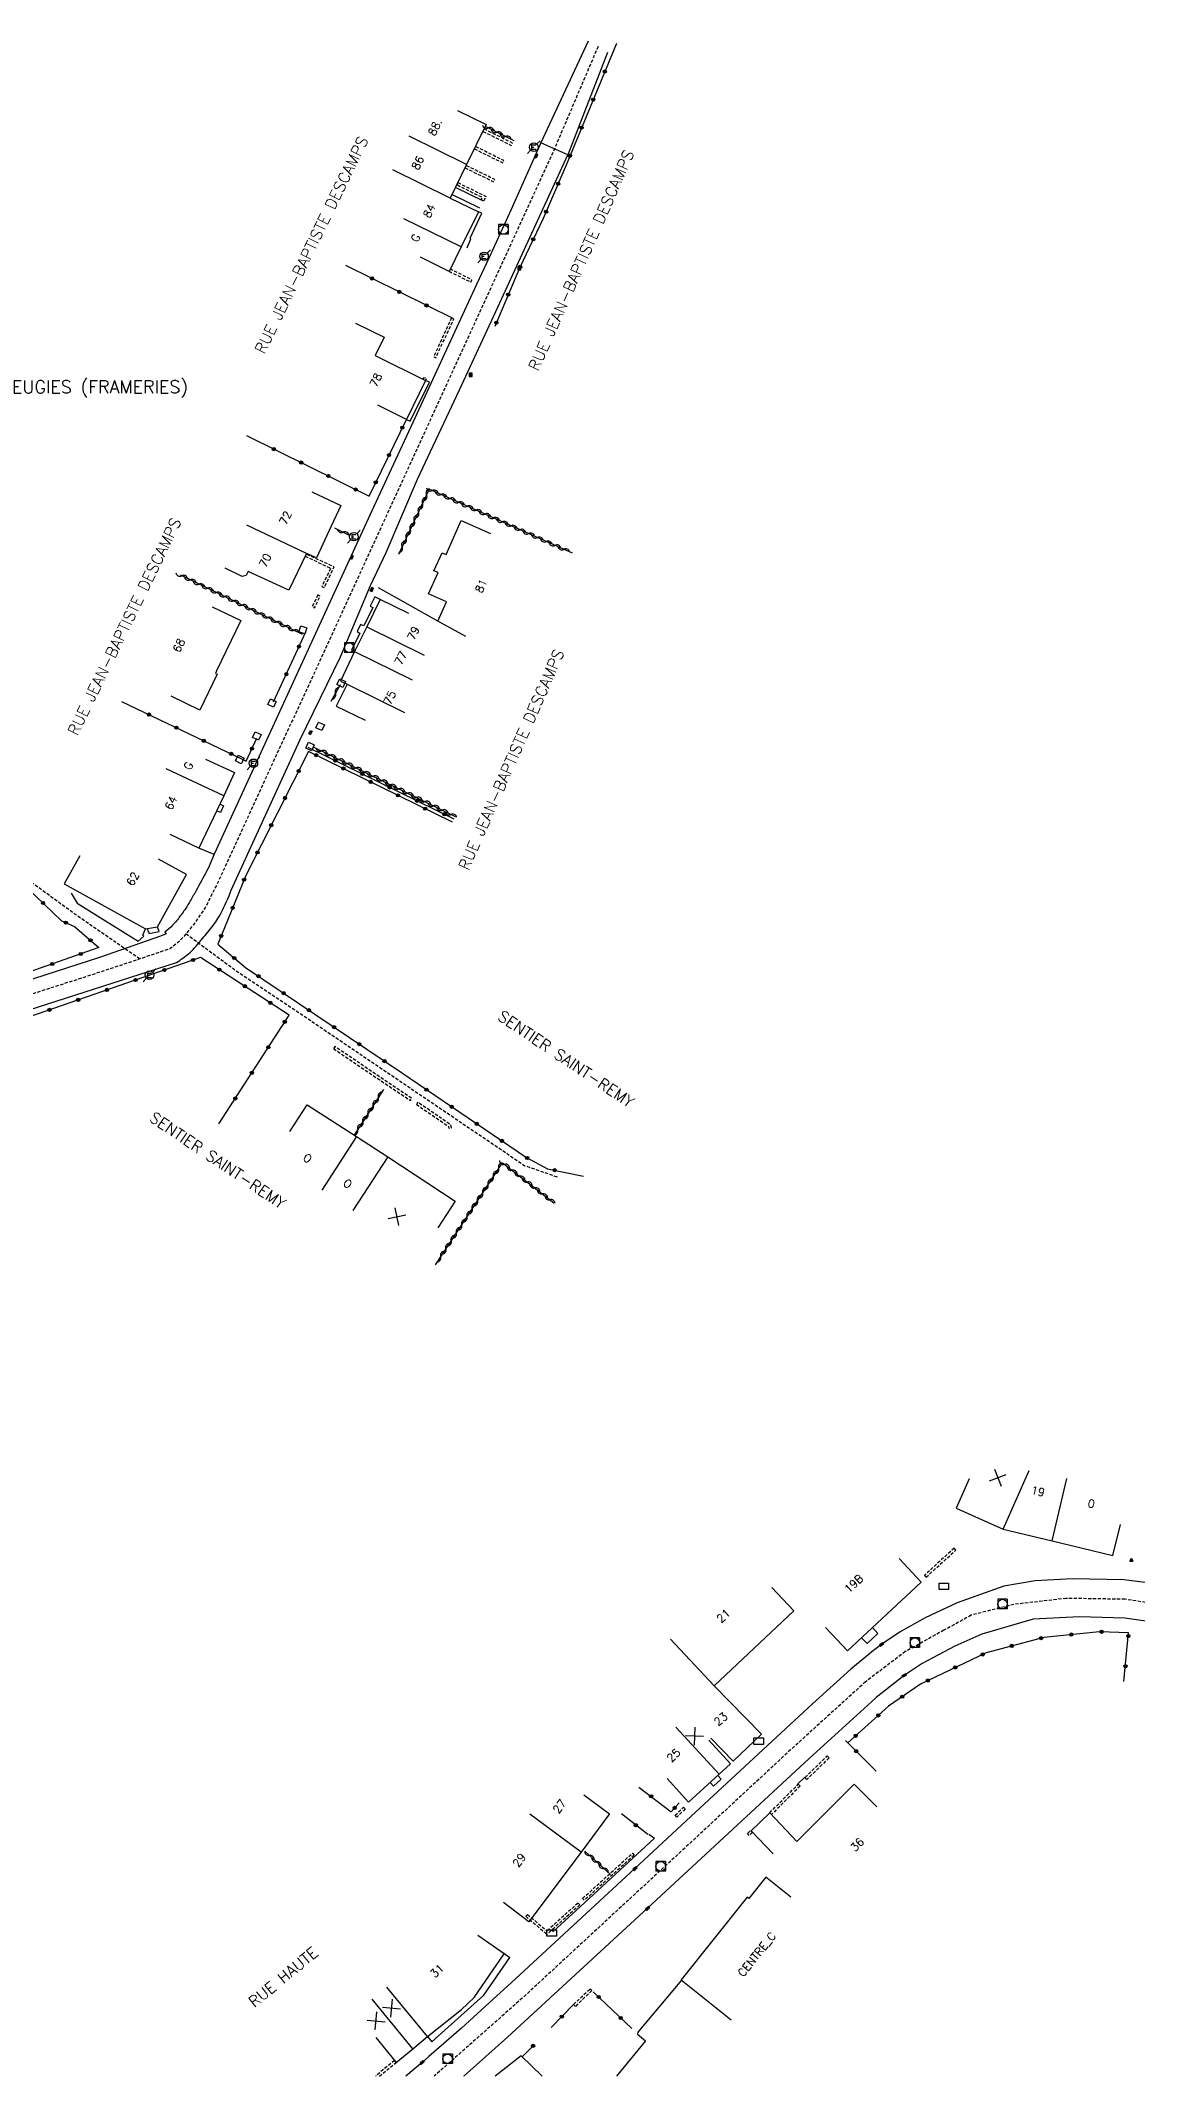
# Model space of a CAD drawing. Header units: millimetres. Extents: x 115000 to 115986, y 120000 to 121000.
# Drawn here: x 115440 to 115611.5, y 120000 to 120318 of the extents above; entities that cross this region are included whole.
import ezdxf
from ezdxf.enums import TextEntityAlignment as Align

# ---------------------------------------------------------------- set-up
doc = ezdxf.new("R2010")
doc.units = ezdxf.units.MM
doc.linetypes.add('DASHED', pattern=[0.75, 0.5, -0.25])
doc.layers.get('0').update_dxf_attribs({"linetype": 'CONTINUOUS'})
for name, color, linetype in [('W0001', 6, 'DASHED'), ('W0008', 7, 'CONTINUOUS'), ('W0100', 7, 'CONTINUOUS'), ('W0105', 7, 'CONTINUOUS'), ('W0112', 1, 'DASHED'), ('W0310', 3, 'CONTINUOUS'), ('W0322', 7, 'CONTINUOUS'), ('W0330', 7, 'CONTINUOUS'), ('W0400', 7, 'CONTINUOUS'), ('W0420', 7, 'CONTINUOUS'), ('W0471', 7, 'CONTINUOUS'), ('W0851', 7, 'CONTINUOUS'), ('W0980', 7, 'CONTINUOUS'), ('W0984', 7, 'CONTINUOUS'), ('W0989', 7, 'CONTINUOUS'), ('W0991', 7, 'CONTINUOUS'), ('W1102', 7, 'CONTINUOUS'), ('W1471', 7, 'CONTINUOUS')]:
    doc.layers.add(name, color=color, linetype=linetype)
doc.styles.get("Standard").update_dxf_attribs({"font": 'romans.shx', "width": 0.85})

# ---------------------------------------------------------------- blocks, each defined once
blk = doc.blocks.new('T471')
for p, q in [((-0.333334, 0.333334), (-0.333334, -0.333334)), ((-0.333334, 0.333334), (0.333334, 0.333334)), ((-0.333334, 0), (0, 0)), ((0.500001, 0.500001), (1.000002, 1.000002)), ((-0.500001, -0.500001), (-1.000002, -1.000002)), ((-0.333334, -0.333334), (0.333334, -0.333334))]:
    blk.add_line(p, q)
blk.add_ellipse((0, 0), major_axis=(0.471405, 0.471405), ratio=1, start_param=5.4977871438, end_param=11.780972451)
blk = doc.blocks.new('t112o')
at = {"color": 0, "linetype": 'Continuous'}
for p, q in [((-0.5, 0.5), (0.5, 0.5)), ((-0.5, -0.5), (-0.5, 0.5)), ((0.5, 0.5), (0.5, -0.5)), ((0.5, -0.5), (-0.5, -0.5))]:
    blk.add_line(p, q, dxfattribs=at)
blk = doc.blocks.new('T400')
for p, q in [((-0.15, 0.3), (0.15, 0.3)), ((-0.15, -0.25), (-0.15, 0.3)), ((-0.15, 0.15), (0.15, 0.15)), ((-0.15, 0), (0.15, 0)), ((0.15, 0.3), (0.15, -0.25)), ((-0.15, -0.15), (0.15, -0.15)), ((-0.15, -0.25), (-0.15, -0.3)), ((-0.15, -0.3), (0.15, -0.3)), ((0.15, -0.3), (0.15, -0.25))]:
    blk.add_line(p, q)
blk = doc.blocks.new('T420')
for p, q in [((0.75, 0.75), (-0.75, 0.75)), ((-0.75, 0.75), (-0.75, -0.75)), ((0.75, 0.75), (0.75, -0.75)), ((0.75, -0.75), (-0.75, -0.75))]:
    blk.add_line(p, q)
blk.add_ellipse((0, 0), major_axis=(-0.53, 0.53), ratio=1, start_param=3.926991, end_param=10.210176)
blk = doc.blocks.new('t330o')
at = {"color": 0, "linetype": 'Continuous'}
for p, q in [((0.25, -0.25), (-0.25, 0.25)), ((-0.25, -0.25), (0.25, 0.25)), ((-0.25, 0.25), (-0.25, -0.25)), ((0.25, 0.25), (-0.25, 0.25)), ((0.25, -0.25), (0.25, 0.25)), ((-0.25, -0.25), (0.25, -0.25)), ((-0.25, -0.25), (-0.25, -0.25))]:
    blk.add_line(p, q, dxfattribs=at)
blk = doc.blocks.new('t991o')
at = {"color": 0, "linetype": 'Continuous'}
for p, q in [((-1, 1), (1, -1)), ((-1, -1), (1, 1))]:
    blk.add_line(p, q, dxfattribs=at)
blk = doc.blocks.new('t322o')
at = {"color": 0, "linetype": 'Continuous'}
for radius in [0.25, 0.15]:
    blk.add_circle((0, 0), radius, dxfattribs=at)
blk = doc.blocks.new('t310o')
at = {"color": 0, "linetype": 'Continuous'}
for centre, start, end in [((-0.5, 0.38), 216.8699, 323.1304), ((0.5, -0.37), 36.8699, 143.1303)]:
    blk.add_arc(centre, 0.625, start, end, dxfattribs=at)
blk = doc.blocks.new('T851')
for p, q in [((-0.25, -0.15), (0, 0.32)), ((0, 0.32), (0.25, -0.15)), ((-0.25, -0.15), (0.25, -0.15))]:
    blk.add_line(p, q)
for major_axis in [(-0.106, 0.106), (-0.0354, 0.0354), (-0.0236, 0.0236)]:
    blk.add_ellipse((0, 0), major_axis=major_axis, ratio=1, start_param=3.926991, end_param=10.210176)
blk = doc.blocks.new('T1471')
at = {"color": 0, "linetype": 'Continuous', "flags": 128}
blk.add_lwpolyline([(-0.75, -0.5), (-0.75, 0.5), (0.75, 0.5), (0.75, -0.5), (-0.75, -0.5)], dxfattribs=at)

msp = doc.modelspace()

# ---------------------------------------------------------------- linework, layer by layer
at = {"layer": 'W0001', "flags": 128}
for points in [[(115527.16, 120317.1), (115520.33, 120301.11), (115507.72, 120273.6), (115491.04, 120237.22), (115470.23, 120191.94), (115467.6, 120186.24), (115465.73, 120182.54), (115463.9, 120179.89), (115462.37, 120178.04), (115461.34, 120176.99), (115460.24, 120176.16), (115458.04, 120175.41), (115455.93, 120174.7), (115452.32, 120173.49), (115446.56, 120171.6), (115438.93, 120169.16), (115433.55, 120167.37), (115427.11, 120164.88), (115420.54, 120162.04), (115414.81, 120159.27), (115408.48, 120155.8), (115403.74, 120152.82), (115395.73, 120147.53), (115386.1, 120141.35), (115371.16, 120131.6), (115364.63, 120127.23), (115355.49, 120120.96)], [(115455.5, 120174.56), (115445.52, 120181.45), (115438.87, 120186.3), (115428.68, 120193.18), (115394.4, 120214.81)], [(115462.75, 120178.5), (115471.11, 120172.34), (115479.59, 120166.72), (115498.46, 120153.95), (115515.73, 120142.26), (115520.91, 120140.48)]]:
    msp.add_lwpolyline(points, dxfattribs=at)
at = {"layer": 'W0001'}
msp.add_lwpolyline([(115709.29, 120033.69), (115707.2, 120033.89), (115701.43, 120035.33), (115695.54, 120037.65), (115688.5, 120041.57), (115674.79, 120049.49), (115662.12, 120056.78), (115652.34, 120061.95), (115643.71, 120065.74), (115636.25, 120068.54), (115629.37, 120070.71), (115619.43, 120073.04), (115609.53, 120074.52), (115600.35, 120074.66), (115592.15, 120073.72), (115585.49, 120072.03), (115581.22, 120069.68), (115575.18, 120066.34), (115568.98, 120061.63), (115557.27, 120051.01), (115540.72, 120035.66), (115515.32, 120012.21), (115501.53, 120000)], dxfattribs=at)
at = {"layer": 'W0008', "flags": 128}
for points in [[(115518.24, 120302.03), (115525.69, 120318.01)], [(115528.63, 120316.19), (115522.42, 120300.16)], [(115509.24, 120292.93), (115504.85, 120295.08)], [(115508.69, 120291.85), (115504.32, 120293.99)], [(115506.72, 120285.68), (115507.29, 120287.06), (115507.15, 120287.18), (115509.01, 120291.06), (115508.45, 120291.3)], [(115497.19, 120258.86), (115497.8, 120258.58), (115500.8, 120264.66), (115500.19, 120264.95)], [(115502.13, 120227.35), (115492.84, 120232.55)], [(115493.1, 120230.72), (115492.26, 120231.14), (115491.52, 120229.69), (115491.97, 120229.49), (115490.55, 120226.58), (115490.04, 120226.82), (115489.52, 120225.7), (115489.92, 120225.43), (115488.61, 120222.78), (115489.11, 120222.58)], [(115468.06, 120198.73), (115468.61, 120198.47), (115468.13, 120197.45), (115467.57, 120197.72)], [(115467.16, 120190.87), (115464.77, 120191.85)], [(115444.78, 120184.86), (115445.75, 120183.29), (115455.26, 120177.34), (115456.15, 120178.1), (115455.98, 120178.26), (115456.42, 120179.27)], [(115456.72, 120179.31), (115456.78, 120178.84), (115456.86, 120178.86), (115456.92, 120178.53), (115458.57, 120178.86), (115458.28, 120179.58)]]:
    msp.add_lwpolyline(points, dxfattribs=at)
msp.add_lwpolyline([(115436.75, 120166.16), (115461.28, 120174.02, 0.023338), (115463.14, 120175.37, 0.040983), (115464.08, 120176.27, 0.009984), (115465.13, 120177.48, 0.006036), (115466.79, 120179.54, 0.046122), (115468.24, 120181.77, 0.031606), (115469.82, 120185.32), (115480.57, 120208.86), (115486.9, 120221.78), (115491.61, 120232.88), (115494.05, 120238.08), (115498.94, 120249.49), (115505.49, 120263.49), (115511.51, 120276.38), (115522.42, 120300.16), (115518.23, 120302.06), (115513.56, 120291.64), (115510.12, 120284.15), (115508.18, 120279.94), (115498.22, 120258.35), (115491.81, 120244.56), (115467.14, 120190.93), (115466.47, 120189.34, -0.020469), (115465.98, 120188.31, -0.006696), (115464.34, 120185.25, -0.006056), (115463.42, 120183.65, -0.007622), (115462.66, 120182.4, -0.018166), (115462.43, 120182.06, -0.003775), (115461.25, 120180.49, -0.038688), (115460.65, 120179.82, -0.02175), (115459.45, 120178.76), (115459.63, 120178.47), (115458.75, 120178.12), (115449.4, 120174.82), (115433.76, 120169.79, 0.007841)], format="xyb", dxfattribs=at)
at = {"layer": 'W0008'}
for points in [[(115609.36, 120077.54), (115601.31, 120077.7), (115595.49, 120077.41), (115590.57, 120076.58), (115583.32, 120073.96)], [(115613.93, 120076.99), (115609.36, 120077.54)], [(115583.32, 120073.96), (115578.29, 120071.63), (115574.37, 120069.43), (115571.82, 120067.71), (115571.49, 120067.48), (115570.22, 120066.5), (115566.69, 120063.58), (115560.66, 120058.17), (115541.67, 120040.57), (115532.93, 120032.45), (115513.57, 120014.6), (115510.76, 120012.04), (115505.81, 120007.53), (115500.73, 120003.1), (115499.66, 120002.17), (115498.4, 120001.09), (115497.12, 120000)], [(115615.78, 120070.68), (115609.49, 120071.55), (115602.42, 120071.79), (115595.19, 120071.4), (115587.17, 120069.09), (115582.93, 120067.2), (115577.84, 120064.48), (115575.03, 120062.63), (115570.66, 120059.17), (115569.91, 120058.52)], [(115569.91, 120058.52), (115560.16, 120049.66), (115534.91, 120026.24), (115513.01, 120006.09), (115506.24, 120000.09), (115506.13, 120000)]]:
    msp.add_lwpolyline(points, dxfattribs=at)
at = {"layer": 'W0100'}
for p, q in [((115553.38, 120031.12), (115550.71, 120027.78)), ((115557.29, 120028), (115553.38, 120031.12)), ((115550.71, 120027.78), (115550.47, 120027.97))]:
    msp.add_line(p, q, dxfattribs=at)
at = {"layer": 'W0100', "flags": 128}
for points in [[(115505.21, 120307.13), (115509.69, 120304.92), (115506.61, 120298.68), (115504.05, 120293.44), (115508.45, 120291.3), (115505.76, 120285.81), (115503.86, 120281.96), (115499.38, 120284.18)], [(115489.24, 120273.91), (115493.73, 120271.7), (115492.31, 120268.84), (115500.19, 120264.95), (115497.19, 120258.86), (115492.71, 120261.08)], [(115482.43, 120247.52), (115486.96, 120245.39), (115485.46, 120242.19), (115483.12, 120237.23), (115481.58, 120237.92), (115478.82, 120232.18), (115472.45, 120235.08), (115472.13, 120234.49), (115471.55, 120234.3), (115468.86, 120235.6)], [(115506.49, 120224.91), (115502.13, 120227.35), (115503.47, 120230.37), (115500.67, 120231.62), (115502.14, 120234.91), (115501.5, 120235.19), (115502.78, 120238.03), (115503.4, 120237.75), (115505.77, 120243.06), (115510.34, 120241.02)], [(115466.85, 120229.59), (115471.34, 120227.41), (115467.53, 120219.56), (115467.34, 120219.16), (115467.62, 120219.03), (115464.9, 120213.42), (115460.4, 120215.6)], [(115497.59, 120228.52), (115493.1, 120230.72), (115490.99, 120226.42), (115489.11, 120222.58), (115486.89, 120217.97), (115487.92, 120217.49), (115486.24, 120214.05), (115490.73, 120211.85)], [(115465.8, 120205.76), (115470.35, 120203.68), (115468.68, 120200.04), (115464.77, 120191.85), (115460.26, 120194.01)], [(115446.13, 120190.65), (115443.69, 120186.28), (115456.42, 120179.27), (115458.28, 120179.58), (115462.81, 120187.73), (115458.45, 120190.16)], [(115478.98, 120147.58), (115481.69, 120151.78), (115489.39, 120146.81), (115494.3, 120143.63), (115504.83, 120136.7), (115502.09, 120132.53)]]:
    msp.add_lwpolyline(points, dxfattribs=at)
at = {"layer": 'W0100'}
for points in [[(115585.17, 120093.32), (115583.15, 120088.74), (115590.48, 120085.5), (115598.14, 120083.66), (115607.65, 120081.35), (115608.83, 120086.21)], [(115562.74, 120070.12), (115566.16, 120066.47), (115577.65, 120077.22), (115574.24, 120080.87)], [(115554.34, 120076.34), (115557.77, 120072.7), (115545.32, 120060.99), (115552.7, 120053.45), (115548.26, 120049.21), (115544.81, 120052.83)], [(115544.47, 120052.49), (115547.85, 120048.81), (115546.08, 120047.18), (115541.31, 120042.82), (115537.94, 120046.51)], [(115524.95, 120043.98), (115528.97, 120041), (115524.52, 120035), (115516.36, 120024.13), (115512.36, 120027.14)], [(115554.54, 120034.74), (115551.07, 120038.34), (115553.99, 120041.16), (115558.25, 120036.69), (115567.19, 120045.62), (115570.72, 120042.08)], [(115550.47, 120027.97), (115540.16, 120015.09), (115540.21, 120015.04), (115533.38, 120006.88), (115533.33, 120006.57), (115534.58, 120005.55), (115530.05, 120000)], [(115492.43, 120006.04), (115495.61, 120002.18), (115498.2, 120004.3), (115500.5, 120006.21), (115505.79, 120010.43), (115507.78, 120012.31), (115512.48, 120019.15), (115508.35, 120021.98)], [(115518.41, 120000), (115515.15, 120003.21), (115511.09, 120000)]]:
    msp.add_lwpolyline(points, dxfattribs=at)
at = {"layer": 'W0105'}
for p, q in [((115570.04, 120070.1), (115570.92, 120069.16)), ((115568.35, 120068.52), (115569.22, 120067.59)), ((115569.22, 120067.59), (115570.92, 120069.16)), ((115545.89, 120047), (115546.43, 120046.41)), ((115544.69, 120045.91), (115545.22, 120045.33)), ((115546.43, 120046.41), (115545.22, 120045.33)), ((115558.37, 120045.69), (115559.46, 120046.75)), ((115535.09, 120037.81), (115535.97, 120037.22)), ((115519.92, 120022.84), (115520.14, 120022.6)), ((115512.49, 120019.18), (115513.37, 120018.57)), ((115500.51, 120006.22), (115501.19, 120005.38))]:
    msp.add_line(p, q, dxfattribs=at)
for points in [[(115535.97, 120037.22), (115524.4, 120026.51), (115520.14, 120022.6)], [(115501.19, 120005.38), (115509.3, 120012.69), (115513.37, 120018.57)]]:
    msp.add_lwpolyline(points, dxfattribs=at)
at = {"layer": 'W0112'}
for p, q in [((115578.44, 120077.96), (115583.11, 120082.22)), ((115583.11, 120082.22), (115582.84, 120082.51)), ((115559.52, 120046.67), (115563, 120050.05)), ((115563, 120050.05), (115563.28, 120049.76)), ((115553.99, 120041.16), (115558.46, 120045.63)), ((115558.46, 120045.63), (115558.74, 120045.35)), ((115539.48, 120040.49), (115539.2, 120040.78)), ((115540.8, 120041.77), (115539.48, 120040.49)), ((115550.52, 120037.92), (115551, 120038.39)), ((115551, 120038.39), (115551.28, 120038.11)), ((115532.79, 120034.55), (115525.01, 120027.49)), ((115516.14, 120025.3), (115515.88, 120025)), ((115515.88, 120025), (115519.17, 120022.17)), ((115516.14, 120025.3), (115519.17, 120022.7)), ((115524.03, 120027.07), (115519.17, 120022.7)), ((115524.3, 120026.77), (115519.17, 120022.17)), ((115524.03, 120027.07), (115524.3, 120026.77)), ((115525.01, 120027.49), (115524.74, 120027.78)), ((115523.33, 120011.21), (115525.91, 120013.68)), ((115525.91, 120013.68), (115526.19, 120013.39)), ((115495.6, 120002.17), (115495.34, 120002.48)), ((115492.98, 120000), (115495.6, 120002.17))]:
    msp.add_line(p, q, dxfattribs=at)
at = {"layer": 'W0112', "flags": 128}
for points in [[(115507.82, 120301.12), (115512.26, 120298.92), (115512.44, 120299.28), (115507.99, 120301.48)], [(115509.17, 120303.85), (115513.6, 120301.66), (115513.77, 120302.02), (115509.34, 120304.21)], [(115506.36, 120298.16), (115510.82, 120295.98), (115511, 120296.33), (115506.54, 120298.52)], [(115505.23, 120295.85), (115509.66, 120293.68), (115509.24, 120292.93), (115508.89, 120293.13), (115509.1, 120293.5), (115505.05, 120295.49)], [(115503.87, 120281.99), (115507.27, 120280.31), (115507.45, 120280.67), (115504.05, 120282.35)], [(115499.84, 120265.12), (115499.97, 120265.41), (115500.33, 120265.25), (115500.19, 120264.95)], [(115481.36, 120237.46), (115485.37, 120235.62), (115484, 120232.75), (115484.36, 120232.58), (115485.91, 120235.82), (115481.53, 120237.82)]]:
    msp.add_lwpolyline(points, dxfattribs=at)
for points in [[(115504.24, 120274.72), (115501.44, 120268.65), (115501.8, 120268.48), (115504.61, 120274.56)], [(115483.36, 120231.42), (115482.47, 120229.59), (115482.83, 120229.41), (115483.72, 120231.24)], [(115485.8, 120160.55), (115493.03, 120155.65), (115497.83, 120152.43), (115498.05, 120152.76), (115493.25, 120155.98), (115486.03, 120160.88)], [(115498.76, 120151.84), (115503.79, 120148.4), (115503.85, 120148.1), (115504.24, 120148.18), (115504.14, 120148.64), (115498.98, 120152.17)]]:
    msp.add_lwpolyline(points, close=True, dxfattribs=at)
at = {"layer": 'W0112'}
for points in [[(115582.84, 120082.51), (115578.17, 120078.26), (115578.44, 120077.96)], [(115563.28, 120049.76), (115559.8, 120046.38), (115559.52, 120046.67)], [(115558.74, 120045.35), (115554.27, 120040.88), (115553.99, 120041.16)], [(115539.2, 120040.78), (115540.52, 120042.06), (115540.8, 120041.77)], [(115551.28, 120038.11), (115550.8, 120037.64), (115550.52, 120037.92)], [(115524.74, 120027.78), (115532.52, 120034.85), (115532.79, 120034.55)], [(115526.19, 120013.39), (115523.61, 120010.92), (115523.33, 120011.21)], [(115495.34, 120002.48), (115492.35, 120000)]]:
    msp.add_lwpolyline(points, dxfattribs=at)
at = {"layer": 'W0310'}
msp.add_line((115525.07, 120035.18), (115529.08, 120031.5), dxfattribs=at)
at = {"layer": 'W0310', "flags": 128}
for points in [[(115514.04, 120302.39), (115509.54, 120304.61)], [(115523.17, 120237.95), (115500.76, 120247.95), (115495.94, 120237.75)], [(115485.94, 120241.91), (115488.34, 120240.72)], [(115480.96, 120225.27), (115461.96, 120234.5)], [(115486.83, 120217.37), (115485.39, 120214.78)], [(115482.61, 120207.72), (115504.8, 120196.83)], [(115493.63, 120154.18), (115489.03, 120147.05)], [(115501.73, 120126.78), (115512.2, 120142.72), (115520.27, 120136.46)]]:
    msp.add_lwpolyline(points, dxfattribs=at)
at = {"layer": 'W0322'}
for p, q in [((115565.82, 120052.47), (115570.65, 120047.69)), ((115534.93, 120037.75), (115530.83, 120040.98)), ((115532.43, 120007.47), (115526.38, 120013.22)), ((115519.83, 120007.63), (115523.34, 120011.2)), ((115515.33, 120003.07), (115517.11, 120004.87))]:
    msp.add_line(p, q, dxfattribs=at)
at = {"layer": 'W0322', "flags": 128}
for points in [[(115530.04, 120317.59), (115522.15, 120298.58), (115518.58, 120290.22), (115514.86, 120282.46), (115511, 120273.35)], [(115504.61, 120274.56), (115487.74, 120282.89)], [(115472.22, 120256.32), (115491.36, 120246.86), (115497.19, 120258.86)], [(115476.43, 120214.74), (115481.46, 120225.66)], [(115392.81, 120214.14), (115417.68, 120198.32), (115437.95, 120185.6), (115443.3, 120180.54), (115445.29, 120179.61), (115449.13, 120176.34), (115434.65, 120171.24), (115420.14, 120165.69)], [(115452.67, 120214.79), (115471.42, 120205.84), (115472.15, 120205.47), (115473.83, 120209.07)], [(115504.41, 120195.94), (115481.9, 120206.99), (115472.09, 120187.58), (115467.71, 120176.87), (115472.04, 120173.24), (115496.43, 120156.81)], [(115481.81, 120207.64), (115504.63, 120196.44)], [(115467.89, 120148.78), (115478.86, 120165.79), (115465.02, 120174.81), (115434.39, 120164.16), (115422.61, 120159.13), (115415.38, 120155.56), (115406.26, 120138.03)], [(115496.41, 120156.8), (115515.97, 120143.52), (115519.27, 120141.79), (115524.88, 120140.63)]]:
    msp.add_lwpolyline(points, dxfattribs=at)
at = {"layer": 'W0322'}
for points in [[(115609.38, 120061.69), (115610.1, 120069.29), (115605.56, 120069.46), (115596.86, 120068.57), (115587.84, 120066.18), (115577.55, 120061.28), (115572.58, 120057.84), (115566.2, 120052.08)], [(115533.56, 120045.18), (115538.59, 120041.34), (115539.86, 120042.73)]]:
    msp.add_lwpolyline(points, dxfattribs=at)
at = {"layer": 'W1102'}
for p, q in [((115590.48, 120085.5), (115594.53, 120094.64)), ((115598.14, 120083.66), (115600.47, 120093.38)), ((115545.32, 120060.99), (115538.47, 120068.27)), ((115546.08, 120047.18), (115539.32, 120054.54)), ((115524.52, 120035), (115516.49, 120040.96)), ((115498.2, 120004.3), (115491.85, 120012.03)), ((115500.5, 120006.21), (115494.12, 120013.91)), ((115540.16, 120015.09), (115547.97, 120008.84))]:
    msp.add_line(p, q, dxfattribs=at)
at = {"layer": 'W1102', "flags": 128}
for points in [[(115506.61, 120298.68), (115497.64, 120303.09)], [(115504.05, 120293.44), (115495.07, 120297.85)], [(115505.76, 120285.81), (115496.78, 120290.21)], [(115481.58, 120237.92), (115472.25, 120242.32)], [(115490.99, 120226.42), (115499.96, 120222.02)], [(115489.11, 120222.58), (115498.08, 120218.18)], [(115487.92, 120217.49), (115496.9, 120213.08)], [(115468.68, 120200.04), (115459.62, 120204.27)], [(115489.39, 120146.81), (115483.96, 120138.42)], [(115494.3, 120143.63), (115488.83, 120135.26)]]:
    msp.add_lwpolyline(points, dxfattribs=at)

# ---------------------------------------------------------------- block references
at = {"layer": 'W0112'}
for p, rotation in [((115481.01, 120225.96), 71.47600034415281), ((115487.01, 120217.65), 244.0242199623011), ((115476.18, 120214.55), 65.67701936407377), ((115473.81, 120209.38), 65.43581621640857), ((115483.71, 120210.91), 245.4890339473015), ((115471.14, 120205.73), 63.20353969426287), ((115482.14, 120207.76), 245.5361424101836)]:
    msp.add_blockref('t112o', p, dxfattribs=dict(at, rotation=rotation))
at = {"layer": 'W0310'}
for p, rotation in [((115510, 120304.39), 153.7312595668504), ((115511.35, 120303.72), 153.7312595668504), ((115512.69, 120303.06), 153.7312595668504), ((115500.35, 120247.09), 244.7424915517676), ((115501.25, 120247.74), 155.9383997498566), ((115502.62, 120247.12), 155.9383997498566), ((115499.07, 120244.37), 244.7424915517676), ((115499.71, 120245.73), 244.7424915517676), ((115503.99, 120246.51), 155.9383997498566), ((115505.36, 120245.9), 155.9383997498566), ((115506.73, 120245.29), 155.9383997498566), ((115508.1, 120244.68), 155.9383997498566), ((115509.47, 120244.07), 155.9383997498566), ((115510.84, 120243.45), 155.9383997498566), ((115487.29, 120241.24), 333.7936689971377), ((115497.15, 120240.3), 244.7424915517676), ((115497.79, 120241.66), 244.7424915517676), ((115498.43, 120243.02), 244.7424915517676), ((115512.21, 120242.84), 155.9383997498566), ((115513.58, 120242.23), 155.9383997498566), ((115514.95, 120241.62), 155.9383997498566), ((115516.32, 120241.01), 155.9383997498566), ((115517.69, 120240.4), 155.9383997498566), ((115496.51, 120238.95), 244.7424915517676), ((115519.06, 120239.78), 155.9383997498566), ((115520.43, 120239.17), 155.9383997498566), ((115521.8, 120238.56), 155.9383997498566), ((115462.07, 120234.44), 154.0866999592526), ((115463.42, 120233.79), 154.0866999592526), ((115464.77, 120233.13), 154.0866999592526), ((115466.12, 120232.48), 154.0866999592526), ((115467.47, 120231.82), 154.0866999592526), ((115468.82, 120231.17), 154.0866999592526), ((115470.17, 120230.51), 154.0866999592526), ((115471.52, 120229.86), 154.0866999592526), ((115472.86, 120229.2), 154.0866999592526), ((115474.21, 120228.55), 154.0866999592526), ((115475.56, 120227.89), 154.0866999592526), ((115476.91, 120227.23), 154.0866999592526), ((115478.26, 120226.58), 154.0866999592526), ((115479.61, 120225.92), 154.0866999592526), ((115486.1, 120216.06), 240.8592899578793), ((115483.95, 120207.06), 333.8596632709785), ((115485.3, 120206.4), 333.8596632709785), ((115486.65, 120205.74), 333.8596632709785), ((115487.99, 120205.07), 333.8596632709785), ((115489.34, 120204.41), 333.8596632709785), ((115490.69, 120203.75), 333.8596632709785), ((115492.03, 120203.09), 333.8596632709785), ((115493.38, 120202.43), 333.8596632709785), ((115494.73, 120201.77), 333.8596632709785), ((115496.07, 120201.11), 333.8596632709785), ((115497.42, 120200.45), 333.8596632709785), ((115498.77, 120199.79), 333.8596632709785), ((115500.11, 120199.13), 333.8596632709785), ((115501.46, 120198.47), 333.8596632709785), ((115502.81, 120197.81), 333.8596632709785), ((115504.15, 120197.14), 333.8596632709785), ((115492, 120151.66), 237.1946613007683), ((115492.81, 120152.92), 237.1946613007683), ((115489.56, 120147.88), 237.1946613007683), ((115490.38, 120149.14), 237.1946613007683), ((115491.19, 120150.4), 237.1946613007683), ((115511.61, 120141.83), 56.6950357738127), ((115512.54, 120142.46), 322.1692017416397), ((115513.72, 120141.54), 322.1692017416397), ((115509.96, 120139.32), 56.6950357738127), ((115510.79, 120140.57), 56.6950357738127), ((115514.91, 120140.62), 322.1692017416397), ((115516.09, 120139.7), 322.1692017416397), ((115517.28, 120138.78), 322.1692017416397), ((115507.49, 120135.56), 56.6950357738127), ((115508.32, 120136.81), 56.6950357738127), ((115509.14, 120138.06), 56.6950357738127), ((115518.46, 120137.86), 322.1692017416397), ((115519.65, 120136.94), 322.1692017416397), ((115505.02, 120131.8), 56.6950357738127), ((115505.85, 120133.05), 56.6950357738127), ((115506.67, 120134.3), 56.6950357738127), ((115503.37, 120129.29), 56.6950357738127), ((115504.2, 120130.54), 56.6950357738127), ((115502.55, 120128.04), 56.6950357738127), ((115525.81, 120034.51), 317.4637064064023), ((115526.91, 120033.49), 317.4637064064023), ((115528.02, 120032.48), 317.4637064064023)]:
    msp.add_blockref('t310o', p, dxfattribs=dict(at, rotation=rotation))
at = {"layer": 'W0322'}
for p, rotation in [((115528.22, 120313.2), 247.4497433413739), ((115526.4, 120308.81), 247.4497433413739), ((115524.58, 120304.43), 247.4497433413739), ((115522.76, 120300.04), 247.4497433413739), ((115520.91, 120295.67), 246.8407673597262), ((115519.04, 120291.3), 246.8407673597262), ((115517.03, 120286.99), 244.4173225264488), ((115514.98, 120282.71), 244.4173225264488), ((115491.83, 120280.87), 153.7010082665013), ((115496.09, 120278.77), 153.7010082665013), ((115500.35, 120276.66), 153.7010082665013), ((115513.12, 120278.34), 247.038926192812), ((115511.26, 120273.97), 247.038926192812), ((115496.56, 120257.57), 64.08628484198512), ((115476.48, 120254.21), 333.7004280284152), ((115494.48, 120253.3), 64.08628484198512), ((115480.74, 120252.11), 333.7004280284152), ((115485, 120250), 333.7004280284152), ((115489.26, 120247.9), 333.7004280284152), ((115492.41, 120249.03), 64.08628484198512), ((115480.41, 120223.37), 65.2806200640778), ((115478.42, 120219.05), 65.2806200640778), ((115456.95, 120212.74), 334.4802668033688), ((115461.24, 120210.7), 334.4802668033688), ((115465.53, 120208.65), 334.4802668033688), ((115469.81, 120206.6), 334.4802668033688), ((115473.06, 120207.42), 65.02332162334478), ((115483.09, 120206.4), 153.8596632709752), ((115480.36, 120203.92), 243.1750020680226), ((115486.08, 120205.54), 333.8596632709199), ((115487.35, 120204.31), 153.8596632709752), ((115490.34, 120203.45), 333.8596632709199), ((115478.21, 120199.69), 243.1750020680226), ((115491.62, 120202.22), 153.8596632709752), ((115494.6, 120201.36), 333.8596632709199), ((115495.88, 120200.13), 153.8596632709752), ((115498.87, 120199.27), 333.8596632709199), ((115500.14, 120198.03), 153.8596632709752), ((115503.13, 120197.17), 333.8596632709199), ((115476.07, 120195.45), 243.1750020680226), ((115473.92, 120191.21), 243.1750020680226), ((115471.83, 120186.95), 247.7605483988017), ((115440.39, 120183.29), 316.6581169169341), ((115443.97, 120180.23), 334.8337906749123), ((115470.03, 120182.55), 247.7605483988017), ((115447.8, 120177.47), 319.6095660000464), ((115468.24, 120178.15), 247.7605483988017), ((115446.3, 120175.34), 199.3794651810167), ((115463.85, 120174.4), 199.161866388358), ((115470.28, 120174.71), 320.0396269346759), ((115441.82, 120173.77), 199.3794651810167), ((115454.87, 120171.28), 199.161866388358), ((115459.36, 120172.84), 199.161866388358), ((115467.96, 120172.89), 146.9109696095477), ((115474.08, 120171.86), 326.0456406008413), ((115445.9, 120168.16), 199.161866388358), ((115450.39, 120169.72), 199.161866388358), ((115471.94, 120170.3), 146.9109696095477), ((115475.92, 120167.71), 146.9109696095477), ((115478.02, 120169.21), 326.0456406008413), ((115441.41, 120166.6), 199.161866388358), ((115478.18, 120164.75), 57.19466130100034), ((115481.96, 120166.56), 326.0456406008413), ((115485.9, 120163.9), 326.0456406008413), ((115489.84, 120161.25), 326.0456406008413), ((115475.61, 120160.75), 57.19466130100034), ((115493.78, 120158.6), 326.0456406008413), ((115473.04, 120156.76), 57.19466130100034), ((115470.46, 120152.77), 57.19466130100034), ((115500.34, 120154.13), 325.8327360480911), ((115504.27, 120151.47), 325.8327360480911), ((115508.2, 120148.8), 325.8327360480911), ((115512.13, 120146.13), 325.8327360480911), ((115516.07, 120143.47), 332.2415556526812), ((115520.38, 120141.56), 348.324287115957), ((115601.14, 120069.01), 185.8649967689687), ((115605.87, 120069.45), 177.8939035502709), ((115587.29, 120065.91), 205.4457717670531), ((115591.84, 120067.24), 194.8495411754324), ((115596.43, 120068.45), 194.8495411754324), ((115610.06, 120068.79), 84.5894281705857), ((115583, 120063.87), 205.4457717670531), ((115609.61, 120064.06), 84.5894281705857), ((115574.7, 120059.3), 214.7023419370574), ((115578.71, 120061.83), 205.4457717670531), ((115570.97, 120056.38), 222.0616597991424), ((115567.44, 120053.2), 222.0616597991424), ((115567.51, 120050.8), 315.2322404182829), ((115535.45, 120043.74), 322.6610548493078), ((115539.13, 120041.93), 47.49147051780393), ((115533.06, 120039.22), 141.7762089205056), ((115527.26, 120012.38), 136.4233922763132), ((115521.5, 120009.32), 45.55843910161608), ((115530.7, 120009.11), 136.4233922763132), ((115517.01, 120004.76), 45.24054136093673)]:
    msp.add_blockref('t322o', p, dxfattribs=dict(at, rotation=rotation))
at = {"layer": 'W0330'}
for p in [(115514.86, 120282.46), (115507.24, 120265.82)]:
    msp.add_blockref('t330o', p, dxfattribs=at)
at = {"layer": 'W0400'}
for p, rotation in [((115517.47, 120300), 155.8449557963777), ((115488.63, 120237.29), 155.3027045370382), ((115491.79, 120232.27), 158.4079618039182), ((115482.2, 120209.94), 333.7410383285677), ((115571.49, 120067.48), 306.1340837417814), ((115575.03, 120062.63), 123.4141271197435), ((115532.93, 120032.45), 312.8889864898084), ((115534.91, 120026.24), 132.8580256101435), ((115499.66, 120002.17), 311.0705457075832)]:
    msp.add_blockref('T400', p, dxfattribs=dict(at, rotation=rotation))
at = {"layer": 'W0420'}
for p in [(115512.36, 120288.53), (115488.25, 120223.19), (115590.39, 120073.77), (115576.68, 120067.74), (115536.96, 120032.8), (115503.63, 120002.73)]:
    msp.add_blockref('T420', p, dxfattribs=at)
at = {"layer": 'W0471'}
for p in [(115517.11, 120301.39), (115509.34, 120284.33), (115488.98, 120240.53), (115473.28, 120205.13), (115457.04, 120172.01)]:
    msp.add_blockref('T471', p, dxfattribs=at)
at = {"layer": 'W0851'}
msp.add_blockref('T851', (115610.53, 120080.65), dxfattribs=at)
at = {"layer": 'W0991'}
for p, rotation in [((115495.73, 120134.31), 56.69503578358582), ((115589.65, 120093.52), 336.1298066129024), ((115542.23, 120053.15), 222.5608452577178), ((115494.88, 120010.65), 39.61679788462968), ((115492.46, 120008.65), 39.37930762472392)]:
    msp.add_blockref('t991o', p, dxfattribs=dict(at, rotation=rotation))
at = {"layer": 'W1471'}
for p in [(115581.22, 120076.55), (115552.28, 120052.36), (115519.91, 120022.37)]:
    msp.add_blockref('T1471', p, dxfattribs=at)

# ---------------------------------------------------------------- texts
at = {"layer": 'W0980'}
msp.add_text('EUGIES (FRAMERIES)', height=2, dxfattribs=at).set_placement((115449.3, 120263.8), align=Align.MIDDLE)
at = {"layer": 'W0984'}
msp.add_text('CENTRE_C', height=1.25, rotation=51.3238, dxfattribs=at).set_placement((115552.02, 120019), align=Align.MIDDLE)
at = {"layer": 'W0989'}
for s, rotation, p in [('RUE JEAN-BAPTISTE DESCAMPS', 64.0867, (115482.36, 120286.11)), ('RUE JEAN-BAPTISTE DESCAMPS', 66.2158, (115524.53, 120283.72)), ('RUE JEAN-BAPTISTE DESCAMPS', 64.0867, (115453.12, 120226.5)), ('RUE JEAN-BAPTISTE DESCAMPS', 66.2158, (115513.6, 120205.7)), ('SENTIER SAINT-REMY', 326.0456, (115522.16, 120158.92)), ('SENTIER SAINT-REMY', 326.0456, (115467.71, 120143.09)), ('RUE HAUTE', 39.5548, (115477.95, 120015.5))]:
    msp.add_text(s, height=1.75, rotation=rotation, dxfattribs=at).set_placement(p, align=Align.MIDDLE)
at = {"layer": 'W0991'}
for s, rotation, p in [('88.', 63.7037, (115501.67, 120304.5)), ('86', 63.7037, (115498.98, 120298.93)), ('84', 63.7037, (115500.77, 120291.43)), ('G', 63.7037, (115498.64, 120287.2)), ('78', 63.701, (115492.42, 120265.01)), ('72', 63.8597, (115478.29, 120243.47)), ('70', 63.8597, (115475.13, 120236.83)), ('81', 65.9384, (115508.88, 120232.85)), ('79', 63.8597, (115498.3, 120225.45)), ('68', 63.8597, (115461.63, 120223.54)), ('77', 63.8597, (115496.32, 120221.55)), ('75', 63.8597, (115494.6, 120215.38)), ('G', 64.7624, (115463.12, 120204.72)), ('64', 64.7624, (115460.4, 120198.94)), ('62', 60.8718, (115454.43, 120187.06)), ('O', 327.1149, (115481.74, 120143.42)), ('O', 327.1149, (115488.03, 120139.45)), ('19', 346.5074, (115595.94, 120091.39)), ('0', 346.5074, (115604.27, 120089.47)), ('19B', 43.0645, (115567.13, 120076.96)), ('21', 43.251, (115546.75, 120071.94)), ('23', 40.1656, (115546.34, 120055.81)), ('25', 42.4636, (115538.97, 120050.16)), ('27', 53.4347, (115521.12, 120042.17)), ('29', 53.0819, (115514.84, 120033.77)), ('36', 44.95, (115567.67, 120036.2)), ('31', 43.2532, (115501.99, 120016.47))]:
    msp.add_text(s, height=1.25, rotation=rotation, dxfattribs=at).set_placement(p, align=Align.MIDDLE)

doc.saveas('drawing.dxf')
